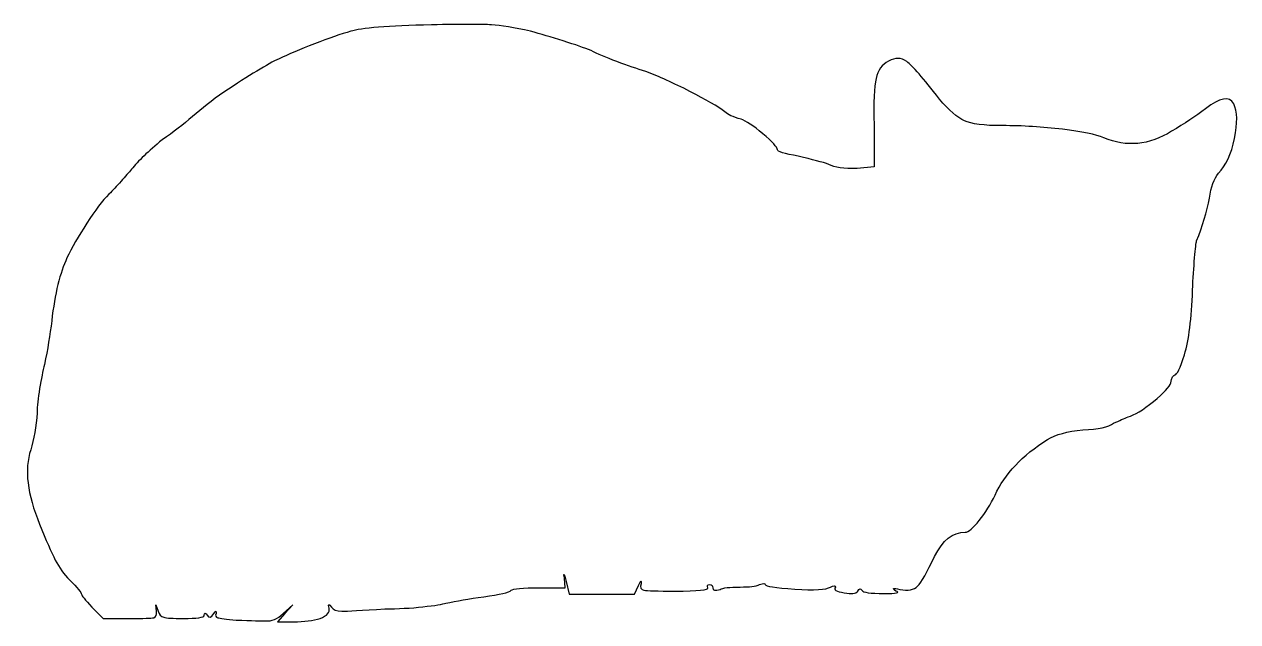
# Model space of a CAD drawing. Header units: centimetres. Extents: x -10.4 to 10.4, y -5.1 to 5.1.
import ezdxf

# ---------------------------------------------------------------- set-up
doc = ezdxf.new("R2010")
doc.units = ezdxf.units.CM
doc.header["$MEASUREMENT"] = 0
doc.layers.add('Camada 1', color=7, linetype='Continuous')

msp = doc.modelspace()

# ---------------------------------------------------------------- linework, layer by layer
at = {"layer": 'Camada 1'}
msp.add_open_spline([(-6.78389, -5.08968), (-6.95894, -5.07134), (-7.0649, -5.05743), (-7.10173, -5.04827), (-7.10173, -5.04827), (-7.13864, -5.03896), (-7.14787, -5.01602), (-7.12938, -4.97908), (-7.12938, -4.97908), (-7.1202, -4.92376), (-7.13404, -4.92376), (-7.17087, -4.97908), (-7.17087, -4.97908), (-7.21693, -5.05271), (-7.25376, -5.06205), (-7.28144, -5.00686), (-7.28144, -5.00686), (-7.30909, -4.96074), (-7.3275, -4.96074), (-7.33674, -5.00686), (-7.33674, -5.00686), (-7.33674, -5.04356), (-7.45654, -5.06205), (-7.69607, -5.06205), (-7.69607, -5.06205), (-7.87112, -5.06205), (-7.98174, -5.05509), (-8.0278, -5.04133), (-8.0278, -5.04133), (-8.07386, -5.02744), (-8.10604, -4.99296), (-8.12453, -4.93767), (-8.12453, -4.93767), (-8.12453, -4.93767), (-8.16602, -4.82702), (-8.16602, -4.82702), (-8.16602, -4.82702), (-8.16602, -4.82702), (-8.15221, -4.93767), (-8.15221, -4.93767), (-8.15221, -4.93767), (-8.14295, -5.00215), (-8.15909, -5.03898), (-8.20058, -5.04829), (-8.20058, -5.04829), (-8.24207, -5.05747), (-8.37333, -5.06207), (-8.59452, -5.06207), (-8.59452, -5.06207), (-8.59452, -5.06207), (-9.06433, -5.06209), (-9.06433, -5.06209), (-9.06433, -5.06209), (-9.06433, -5.06209), (-9.25785, -4.8686), (-9.25785, -4.8686), (-9.25785, -4.8686), (-9.37765, -4.73951), (-9.43756, -4.66585), (-9.43756, -4.64751), (-9.43756, -4.64751), (-9.43756, -4.61986), (-9.50662, -4.53686), (-9.64483, -4.39875), (-9.64483, -4.39875), (-9.73698, -4.30646), (-9.81758, -4.19362), (-9.88674, -4.06006), (-9.88674, -4.06006), (-9.9559, -3.9265), (-10.04565, -3.72137), (-10.15622, -3.44509), (-10.15622, -3.44509), (-10.36815, -2.92891), (-10.41882, -2.50521), (-10.30825, -2.17345), (-10.30825, -2.17345), (-10.253, -1.98914), (-10.21612, -1.77721), (-10.19771, -1.53763), (-10.19771, -1.53763), (-10.19771, -1.42714), (-10.18387, -1.28887), (-10.15622, -1.12305), (-10.15622, -1.12305), (-10.12857, -0.95713), (-10.1009, -0.81896), (-10.07333, -0.70834), (-10.07333, -0.70834), (-10.01801, -0.4504), (-9.9766, -0.20164), (-9.94895, 0.03797), (-9.94895, 0.03797), (-9.89363, 0.50784), (-9.80607, 0.86725), (-9.68635, 1.11601), (-9.68635, 1.11601), (-9.60338, 1.29106), (-9.49053, 1.48915), (-9.34774, 1.71034), (-9.34774, 1.71034), (-9.20494, 1.93145), (-9.07818, 2.09732), (-8.96764, 2.20789), (-8.96764, 2.20789), (-8.90316, 2.27237), (-8.83403, 2.34611), (-8.76029, 2.429), (-8.76029, 2.429), (-8.68655, 2.51203), (-8.62673, 2.58106), (-8.58066, 2.63635), (-8.58066, 2.63635), (-8.47004, 2.77457), (-8.29499, 2.94274), (-8.05546, 3.14083), (-8.05546, 3.14083), (-7.66202, 3.39716), (-7.41443, 3.67658), (-6.99805, 3.95628), (-6.99805, 3.95628), (-6.5604, 4.24648), (-6.24486, 4.43769), (-6.05134, 4.52984), (-6.05134, 4.52984), (-5.89473, 4.60358), (-5.69201, 4.68883), (-5.44325, 4.78556), (-5.44325, 4.78556), (-5.19449, 4.88229), (-4.98713, 4.9537), (-4.82127, 4.99979), (-4.82127, 4.99979), (-4.64614, 5.05504), (-4.18545, 5.09192), (-3.43914, 5.11033), (-3.43914, 5.11033), (-2.91394, 5.11959), (-2.57075, 5.11959), (-2.40946, 5.11033), (-2.40946, 5.11033), (-2.24825, 5.10115), (-2.02476, 5.06435), (-1.73911, 4.99979), (-1.73911, 4.99979), (-1.5733, 4.9537), (-1.38666, 4.8984), (-1.17938, 4.83392), (-1.17938, 4.83392), (-0.97203, 4.76941), (-0.81312, 4.71412), (-0.70255, 4.66811), (-0.70255, 4.66811), (-0.59201, 4.61279), (-0.44455, 4.55053), (-0.26027, 4.48147), (-0.26027, 4.48147), (-0.07599, 4.41233), (0.0898, 4.35479), (0.23728, 4.30872), (0.23728, 4.30872), (0.45839, 4.22575), (0.70953, 4.1129), (0.99055, 3.97011), (0.99055, 3.97011), (1.27156, 3.82731), (1.47209, 3.70981), (1.59176, 3.61768), (1.59176, 3.61768), (1.6379, 3.57159), (1.73006, 3.5301), (1.8682, 3.4933), (1.8682, 3.4933), (1.95101, 3.46565), (2.07555, 3.38273), (2.24147, 3.24446), (2.24147, 3.24446), (2.40713, 3.10632), (2.49023, 3.01417), (2.49023, 2.9681), (2.49023, 2.9681), (2.49023, 2.94045), (2.61001, 2.90354), (2.84961, 2.85748), (2.84961, 2.85748), (3.08908, 2.80223), (3.26405, 2.75617), (3.37468, 2.71926), (3.37468, 2.71926), (3.46681, 2.66401), (3.62818, 2.64094), (3.85844, 2.65018), (3.85844, 2.65018), (3.85844, 2.65018), (4.14879, 2.67783), (4.14879, 2.67783), (4.14879, 2.67783), (4.14879, 2.67783), (4.1488, 3.39654), (4.1488, 3.39654), (4.1488, 3.39654), (4.13946, 3.78357), (4.15102, 4.04847), (4.18328, 4.1913), (4.18328, 4.1913), (4.21551, 4.3341), (4.28694, 4.43318), (4.39759, 4.48848), (4.39759, 4.48848), (4.50808, 4.55299), (4.61174, 4.5506), (4.70861, 4.48155), (4.70861, 4.48155), (4.80518, 4.41241), (4.99185, 4.19818), (5.26826, 3.8389), (5.26826, 3.8389), (5.43407, 3.6453), (5.57695, 3.52092), (5.69673, 3.46568), (5.69673, 3.46568), (5.81653, 3.41036), (6.03307, 3.38279), (6.34631, 3.38279), (6.34631, 3.38279), (6.69654, 3.38279), (7.03968, 3.36202), (7.37599, 3.32053), (7.37599, 3.32053), (7.7122, 3.27912), (7.94955, 3.23068), (8.08783, 3.17543), (8.08783, 3.17543), (8.47489, 3.00962), (8.86179, 3.04639), (9.24872, 3.28605), (9.24872, 3.28605), (9.46996, 3.41503), (9.66343, 3.54399), (9.82935, 3.67303), (9.82935, 3.67303), (10.07798, 3.86649), (10.23932, 3.89414), (10.31298, 3.75592), (10.31298, 3.75592), (10.37749, 3.62694), (10.3822, 3.42876), (10.32687, 3.16159), (10.32687, 3.16159), (10.27155, 2.89439), (10.17929, 2.69629), (10.0503, 2.56731), (10.0503, 2.56731), (9.97667, 2.4751), (9.92608, 2.33231), (9.8984, 2.13884), (9.8984, 2.13884), (9.85228, 1.90849), (9.77849, 1.66431), (9.67731, 1.40629), (9.67731, 1.40629), (9.66797, 1.37864), (9.65646, 1.28191), (9.6427, 1.11604), (9.6427, 1.11604), (9.62881, 0.95015), (9.61725, 0.76594), (9.60807, 0.56317), (9.60807, 0.56317), (9.58973, 0.0748), (9.54356, -0.29376), (9.46993, -0.54252), (9.46993, -0.54252), (9.39627, -0.77281), (9.34095, -0.88815), (9.30401, -0.88815), (9.30401, -0.88815), (9.27649, -0.88815), (9.25342, -0.93413), (9.23493, -1.02629), (9.23493, -1.02629), (9.21646, -1.0908), (9.11751, -1.19668), (8.93783, -1.34416), (8.93783, -1.34416), (8.75812, -1.49159), (8.61303, -1.57916), (8.50241, -1.60668), (8.50241, -1.60668), (8.4379, -1.63449), (8.35512, -1.67119), (8.25365, -1.71733), (8.25365, -1.71733), (8.17081, -1.78181), (7.99571, -1.81877), (7.72845, -1.82795), (7.72845, -1.82795), (7.46119, -1.85547), (7.25855, -1.91079), (7.12044, -1.99376), (7.12044, -1.99376), (6.68724, -2.27017), (6.38776, -2.58817), (6.22194, -2.94742), (6.22194, -2.94742), (6.14815, -3.10405), (6.05835, -3.24912), (5.95246, -3.38282), (5.95246, -3.38282), (5.84641, -3.51638), (5.7658, -3.58322), (5.71063, -3.58322), (5.71063, -3.58322), (5.49854, -3.58322), (5.32344, -3.72139), (5.1853, -3.99795), (5.1853, -3.99795), (5.05634, -4.27423), (4.95961, -4.44475), (4.8951, -4.50936), (4.8951, -4.50936), (4.83062, -4.57373), (4.72918, -4.5922), (4.59104, -4.56455), (4.59104, -4.56455), (4.47124, -4.53687), (4.44816, -4.54606), (4.52182, -4.5922), (4.52182, -4.5922), (4.60479, -4.61988), (4.53571, -4.63361), (4.31462, -4.63361), (4.31462, -4.63361), (4.08433, -4.63361), (3.95981, -4.61527), (3.94145, -4.57829), (3.94145, -4.57829), (3.91364, -4.54146), (3.8907, -4.54604), (3.87223, -4.59218), (3.87223, -4.59218), (3.83553, -4.63819), (3.75714, -4.6475), (3.63736, -4.61986), (3.63736, -4.61986), (3.49919, -4.60137), (3.44834, -4.56911), (3.48533, -4.523), (3.48533, -4.523), (3.48533, -4.49548), (3.45765, -4.49548), (3.40233, -4.523), (3.40233, -4.523), (3.3287, -4.56912), (3.1237, -4.58068), (2.78739, -4.55761), (2.78739, -4.55761), (2.45105, -4.53467), (2.28291, -4.50938), (2.28291, -4.4816), (2.28291, -4.4816), (2.28291, -4.45408), (2.25066, -4.45408), (2.18618, -4.4816), (2.18618, -4.4816), (2.12167, -4.50938), (2.01108, -4.52301), (1.85445, -4.52301), (1.85445, -4.52301), (1.67001, -4.52301), (1.55497, -4.53687), (1.50882, -4.56455), (1.50882, -4.56455), (1.42598, -4.5922), (1.3846, -4.58302), (1.3846, -4.53687), (1.3846, -4.53687), (1.3846, -4.50004), (1.36611, -4.48157), (1.32928, -4.48157), (1.32928, -4.48157), (1.29232, -4.48157), (1.28314, -4.50004), (1.3016, -4.53687), (1.3016, -4.53687), (1.31994, -4.57373), (1.1311, -4.59219), (0.73499, -4.59219), (0.73499, -4.59219), (0.43093, -4.59219), (0.25345, -4.58761), (0.20273, -4.5783), (0.20273, -4.5783), (0.15214, -4.56912), (0.13603, -4.53232), (0.15436, -4.46781), (0.15436, -4.46781), (0.16354, -4.39402), (0.14976, -4.4032), (0.11295, -4.49549), (0.11295, -4.49549), (0.11295, -4.49549), (0.04389, -4.64752), (0.04389, -4.64752), (0.04389, -4.64752), (0.04389, -4.64752), (-0.50903, -4.64751), (-0.50903, -4.64751), (-0.50903, -4.64751), (-0.50903, -4.64751), (-1.07564, -4.64751), (-1.07564, -4.64751), (-1.07564, -4.64751), (-1.07564, -4.64751), (-1.13096, -4.42627), (-1.13096, -4.42627), (-1.13096, -4.42627), (-1.16779, -4.2881), (-1.17702, -4.26964), (-1.15853, -4.37095), (-1.15853, -4.37095), (-1.15853, -4.37095), (-1.14472, -4.53687), (-1.14472, -4.53687), (-1.14472, -4.53687), (-1.14472, -4.53687), (-1.587, -4.53686), (-1.587, -4.53686), (-1.587, -4.53686), (-1.8819, -4.53686), (-2.04312, -4.55075), (-2.07079, -4.57827), (-2.07079, -4.57827), (-2.10762, -4.61523), (-2.26425, -4.65206), (-2.54074, -4.68892), (-2.54074, -4.68892), (-2.79868, -4.72575), (-3.01522, -4.76255), (-3.19032, -4.79954), (-3.19032, -4.79954), (-3.24562, -4.81788), (-3.3769, -4.83872), (-3.58426, -4.86169), (-3.58426, -4.86169), (-3.79153, -4.88474), (-4.01035, -4.8963), (-4.24072, -4.8963), (-4.24072, -4.8963), (-4.63693, -4.92382), (-4.88112, -4.93771), (-4.97327, -4.93771), (-4.97327, -4.93771), (-5.0654, -4.93771), (-5.1253, -4.91464), (-5.15298, -4.86863), (-5.15298, -4.86863), (-5.19904, -4.80402), (-5.21288, -4.80873), (-5.19447, -4.88241), (-5.19447, -4.88241), (-5.17598, -4.9562), (-5.22664, -5.0161), (-5.34645, -5.06212), (-5.34645, -5.06212), (-5.46625, -5.09895), (-5.61828, -5.11742), (-5.80257, -5.11742), (-5.80257, -5.11742), (-5.80257, -5.11742), (-6.07899, -5.11741), (-6.07899, -5.11741), (-6.07899, -5.11741), (-6.07899, -5.11741), (-5.95461, -4.97914), (-5.95461, -4.97914), (-5.95461, -4.97914), (-5.95461, -4.97914), (-5.81631, -4.82708), (-5.81631, -4.82708), (-5.81631, -4.82708), (-5.81631, -4.82708), (-5.98226, -4.97914), (-5.98226, -4.97914), (-5.98226, -4.97914), (-6.08357, -5.0714), (-6.1803, -5.11283), (-6.27251, -5.10365), (-6.27251, -5.10365), (-6.34616, -5.10357), (-6.51661, -5.09886), (-6.78389, -5.08968), (-6.78389, -5.08968), (-6.78389, -5.08968), (-6.78389, -5.08968), (-6.78389, -5.08968), (-6.78389, -5.08968), (-6.78389, -5.08968), (-6.78389, -5.08968), (-6.78389, -5.08968)], degree=3, knots=[0, 0, 0, 0, 0.00793651, 0.00793651, 0.00793651, 0.00793651, 0.01587302, 0.01587302, 0.01587302, 0.01587302, 0.02380952, 0.02380952, 0.02380952, 0.02380952, 0.03174603, 0.03174603, 0.03174603, 0.03174603, 0.03968254, 0.03968254, 0.03968254, 0.03968254, 0.04761905, 0.04761905, 0.04761905, 0.04761905, 0.05555556, 0.05555556, 0.05555556, 0.05555556, 0.06349206, 0.06349206, 0.06349206, 0.06349206, 0.07142857, 0.07142857, 0.07142857, 0.07142857, 0.07936508, 0.07936508, 0.07936508, 0.07936508, 0.08730159, 0.08730159, 0.08730159, 0.08730159, 0.0952381, 0.0952381, 0.0952381, 0.0952381, 0.1031746, 0.1031746, 0.1031746, 0.1031746, 0.11111111, 0.11111111, 0.11111111, 0.11111111, 0.11904762, 0.11904762, 0.11904762, 0.11904762, 0.12698413, 0.12698413, 0.12698413, 0.12698413, 0.13492063, 0.13492063, 0.13492063, 0.13492063, 0.14285714, 0.14285714, 0.14285714, 0.14285714, 0.15079365, 0.15079365, 0.15079365, 0.15079365, 0.15873016, 0.15873016, 0.15873016, 0.15873016, 0.16666667, 0.16666667, 0.16666667, 0.16666667, 0.17460317, 0.17460317, 0.17460317, 0.17460317, 0.18253968, 0.18253968, 0.18253968, 0.18253968, 0.19047619, 0.19047619, 0.19047619, 0.19047619, 0.1984127, 0.1984127, 0.1984127, 0.1984127, 0.20634921, 0.20634921, 0.20634921, 0.20634921, 0.21428571, 0.21428571, 0.21428571, 0.21428571, 0.22222222, 0.22222222, 0.22222222, 0.22222222, 0.23015873, 0.23015873, 0.23015873, 0.23015873, 0.23809524, 0.23809524, 0.23809524, 0.23809524, 0.24603175, 0.24603175, 0.24603175, 0.24603175, 0.25396825, 0.25396825, 0.25396825, 0.25396825, 0.26190476, 0.26190476, 0.26190476, 0.26190476, 0.26984127, 0.26984127, 0.26984127, 0.26984127, 0.27777778, 0.27777778, 0.27777778, 0.27777778, 0.28571429, 0.28571429, 0.28571429, 0.28571429, 0.29365079, 0.29365079, 0.29365079, 0.29365079, 0.3015873, 0.3015873, 0.3015873, 0.3015873, 0.30952381, 0.30952381, 0.30952381, 0.30952381, 0.31746032, 0.31746032, 0.31746032, 0.31746032, 0.32539683, 0.32539683, 0.32539683, 0.32539683, 0.33333333, 0.33333333, 0.33333333, 0.33333333, 0.34126984, 0.34126984, 0.34126984, 0.34126984, 0.34920635, 0.34920635, 0.34920635, 0.34920635, 0.35714286, 0.35714286, 0.35714286, 0.35714286, 0.36507937, 0.36507937, 0.36507937, 0.36507937, 0.37301587, 0.37301587, 0.37301587, 0.37301587, 0.38095238, 0.38095238, 0.38095238, 0.38095238, 0.38888889, 0.38888889, 0.38888889, 0.38888889, 0.3968254, 0.3968254, 0.3968254, 0.3968254, 0.4047619, 0.4047619, 0.4047619, 0.4047619, 0.41269841, 0.41269841, 0.41269841, 0.41269841, 0.42063492, 0.42063492, 0.42063492, 0.42063492, 0.42857143, 0.42857143, 0.42857143, 0.42857143, 0.43650794, 0.43650794, 0.43650794, 0.43650794, 0.44444444, 0.44444444, 0.44444444, 0.44444444, 0.45238095, 0.45238095, 0.45238095, 0.45238095, 0.46031746, 0.46031746, 0.46031746, 0.46031746, 0.46825397, 0.46825397, 0.46825397, 0.46825397, 0.47619048, 0.47619048, 0.47619048, 0.47619048, 0.48412698, 0.48412698, 0.48412698, 0.48412698, 0.49206349, 0.49206349, 0.49206349, 0.49206349, 0.5, 0.5, 0.5, 0.5, 0.50793651, 0.50793651, 0.50793651, 0.50793651, 0.51587302, 0.51587302, 0.51587302, 0.51587302, 0.52380952, 0.52380952, 0.52380952, 0.52380952, 0.53174603, 0.53174603, 0.53174603, 0.53174603, 0.53968254, 0.53968254, 0.53968254, 0.53968254, 0.54761905, 0.54761905, 0.54761905, 0.54761905, 0.55555556, 0.55555556, 0.55555556, 0.55555556, 0.56349206, 0.56349206, 0.56349206, 0.56349206, 0.57142857, 0.57142857, 0.57142857, 0.57142857, 0.57936508, 0.57936508, 0.57936508, 0.57936508, 0.58730159, 0.58730159, 0.58730159, 0.58730159, 0.5952381, 0.5952381, 0.5952381, 0.5952381, 0.6031746, 0.6031746, 0.6031746, 0.6031746, 0.61111111, 0.61111111, 0.61111111, 0.61111111, 0.61904762, 0.61904762, 0.61904762, 0.61904762, 0.62698413, 0.62698413, 0.62698413, 0.62698413, 0.63492063, 0.63492063, 0.63492063, 0.63492063, 0.64285714, 0.64285714, 0.64285714, 0.64285714, 0.65079365, 0.65079365, 0.65079365, 0.65079365, 0.65873016, 0.65873016, 0.65873016, 0.65873016, 0.66666667, 0.66666667, 0.66666667, 0.66666667, 0.67460317, 0.67460317, 0.67460317, 0.67460317, 0.68253968, 0.68253968, 0.68253968, 0.68253968, 0.69047619, 0.69047619, 0.69047619, 0.69047619, 0.6984127, 0.6984127, 0.6984127, 0.6984127, 0.70634921, 0.70634921, 0.70634921, 0.70634921, 0.71428571, 0.71428571, 0.71428571, 0.71428571, 0.72222222, 0.72222222, 0.72222222, 0.72222222, 0.73015873, 0.73015873, 0.73015873, 0.73015873, 0.73809524, 0.73809524, 0.73809524, 0.73809524, 0.74603175, 0.74603175, 0.74603175, 0.74603175, 0.75396825, 0.75396825, 0.75396825, 0.75396825, 0.76190476, 0.76190476, 0.76190476, 0.76190476, 0.76984127, 0.76984127, 0.76984127, 0.76984127, 0.77777778, 0.77777778, 0.77777778, 0.77777778, 0.78571429, 0.78571429, 0.78571429, 0.78571429, 0.79365079, 0.79365079, 0.79365079, 0.79365079, 0.8015873, 0.8015873, 0.8015873, 0.8015873, 0.80952381, 0.80952381, 0.80952381, 0.80952381, 0.81746032, 0.81746032, 0.81746032, 0.81746032, 0.82539683, 0.82539683, 0.82539683, 0.82539683, 0.83333333, 0.83333333, 0.83333333, 0.83333333, 0.84126984, 0.84126984, 0.84126984, 0.84126984, 0.84920635, 0.84920635, 0.84920635, 0.84920635, 0.85714286, 0.85714286, 0.85714286, 0.85714286, 0.86507937, 0.86507937, 0.86507937, 0.86507937, 0.87301587, 0.87301587, 0.87301587, 0.87301587, 0.88095238, 0.88095238, 0.88095238, 0.88095238, 0.88888889, 0.88888889, 0.88888889, 0.88888889, 0.8968254, 0.8968254, 0.8968254, 0.8968254, 0.9047619, 0.9047619, 0.9047619, 0.9047619, 0.91269841, 0.91269841, 0.91269841, 0.91269841, 0.92063492, 0.92063492, 0.92063492, 0.92063492, 0.92857143, 0.92857143, 0.92857143, 0.92857143, 0.93650794, 0.93650794, 0.93650794, 0.93650794, 0.94444444, 0.94444444, 0.94444444, 0.94444444, 0.95238095, 0.95238095, 0.95238095, 0.95238095, 0.96031746, 0.96031746, 0.96031746, 0.96031746, 0.96825397, 0.96825397, 0.96825397, 0.96825397, 0.97619048, 0.97619048, 0.97619048, 0.97619048, 0.98412698, 0.98412698, 0.98412698, 0.98412698, 1, 1, 1, 1], dxfattribs=at)

doc.saveas('drawing.dxf')
